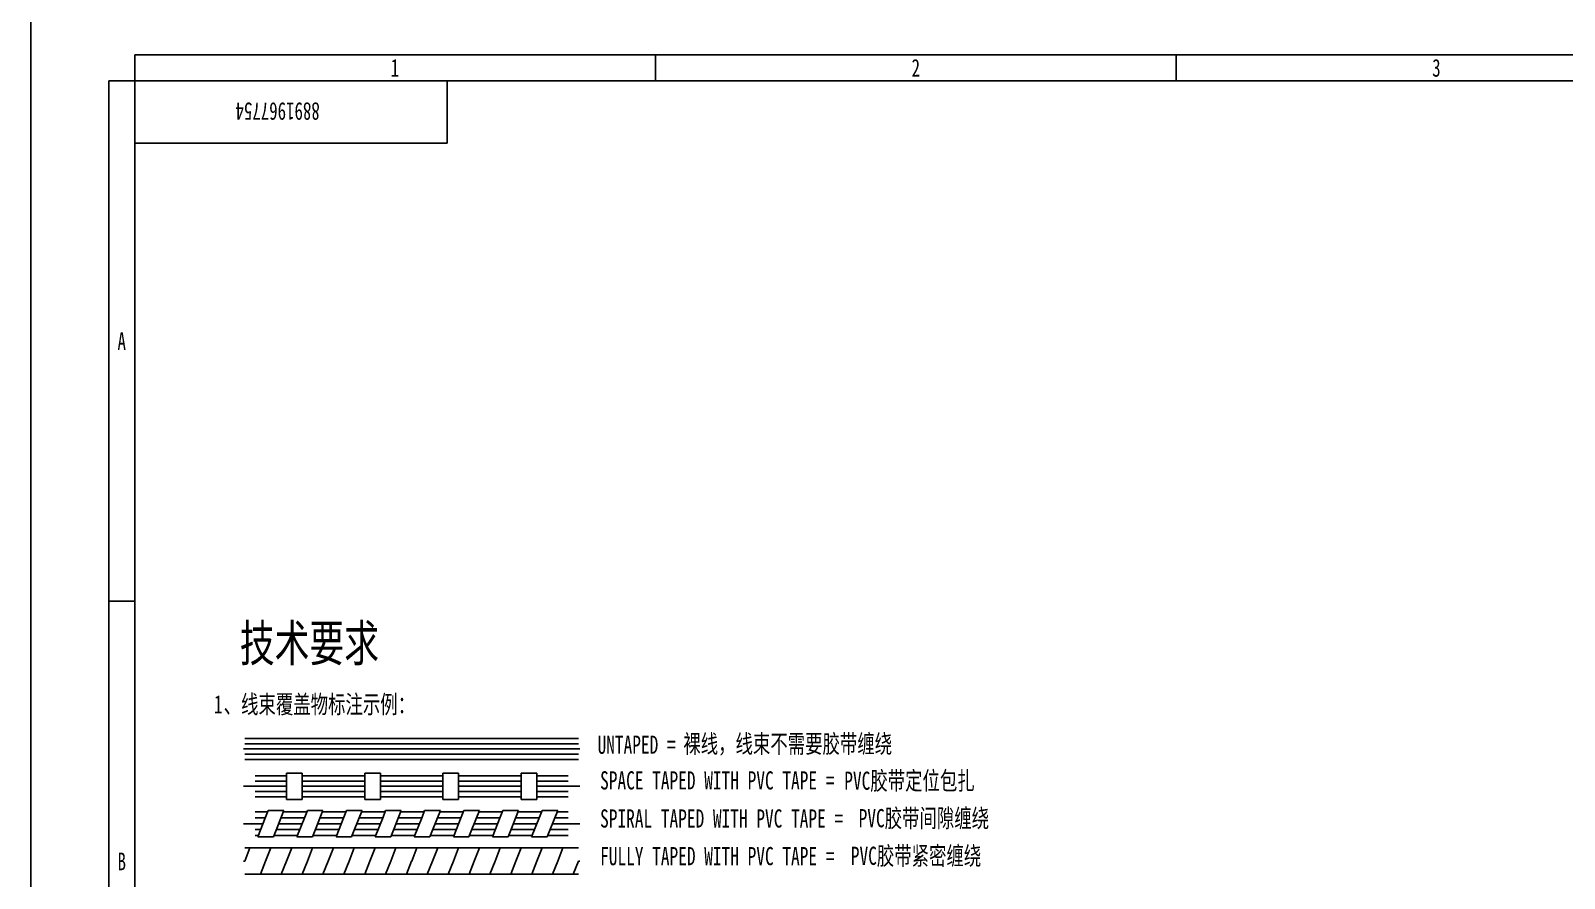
# Model space of a CAD drawing. Header units: inches. Extents: x 47316 to 59086, y 3141 to 11743.
# Drawn here: x 57302.6 to 57597.1, y 8906.1 to 9069 of the extents above; entities that cross this region are included whole.
import ezdxf

# ---------------------------------------------------------------- set-up
doc = ezdxf.new("R2010")
doc.units = ezdxf.units.IN
doc.header["$MEASUREMENT"] = 0
doc.styles.add('MtX_SimSun', font='')
doc.styles.get("Standard").update_dxf_attribs({"font": ''})
doc.styles.add('样式 100', font='SimSun.ttf', dxfattribs={"width": 0.7, "height": 3.5})
doc.styles.get('MtX_SimSun').set_extended_font_data('SimSun')
doc.styles.get('Standard').set_extended_font_data('SimSun')

msp = doc.modelspace()

# ---------------------------------------------------------------- linework, layer by layer
at = {"color": 0, "lineweight": -3}
for p, q in [((57302.57, 9079.31), (57302.57, 8238.31)), ((57322.57, 9059.31), (57322.57, 9064.31)), ((57322.57, 9064.31), (59065.57, 9064.31)), ((57422.57, 9059.31), (57422.57, 9064.31)), ((57522.57, 9059.31), (57522.57, 9064.31)), ((57317.57, 9059.31), (57317.57, 8806.48)), ((57322.57, 9059.31), (57317.57, 9059.31)), ((57322.57, 9059.31), (57322.57, 9047.31)), ((57322.57, 9059.31), (57322.57, 8259.31)), ((57322.57, 9059.31), (59065.57, 9059.31)), ((57382.57, 9059.31), (57382.57, 9047.31)), ((57382.57, 9047.31), (57322.57, 9047.31)), ((57322.57, 8959.31), (57317.57, 8959.31)), ((57343.43, 8930.92), (57343.68, 8930.92)), ((57343.68, 8932.92), (57345.68, 8932.92)), ((57343.68, 8931.92), (57345.68, 8931.92)), ((57343.68, 8930.92), (57345.68, 8930.92)), ((57345.68, 8932.92), (57347.68, 8932.92)), ((57345.68, 8931.92), (57347.68, 8931.92)), ((57345.68, 8930.92), (57347.68, 8930.92)), ((57347.68, 8932.92), (57349.68, 8932.92)), ((57347.68, 8931.92), (57349.68, 8931.92)), ((57347.68, 8930.92), (57349.68, 8930.92)), ((57349.68, 8932.92), (57351.69, 8932.92)), ((57349.68, 8931.92), (57351.69, 8931.92)), ((57349.68, 8930.92), (57351.69, 8930.92)), ((57351.69, 8932.92), (57353.7, 8932.92)), ((57351.69, 8931.92), (57353.7, 8931.92)), ((57351.69, 8930.92), (57353.7, 8930.92)), ((57353.7, 8932.92), (57355.7, 8932.92)), ((57353.7, 8931.92), (57355.7, 8931.92)), ((57353.7, 8930.92), (57355.7, 8930.92)), ((57355.7, 8932.92), (57357.7, 8932.92)), ((57355.7, 8931.92), (57357.7, 8931.92)), ((57355.7, 8930.92), (57357.7, 8930.92)), ((57357.7, 8932.92), (57359.7, 8932.92)), ((57357.7, 8931.92), (57359.7, 8931.92)), ((57357.7, 8930.92), (57359.7, 8930.92)), ((57359.7, 8932.92), (57361.7, 8932.92)), ((57359.7, 8931.92), (57361.7, 8931.92)), ((57359.7, 8930.92), (57361.7, 8930.92)), ((57361.7, 8932.92), (57363.71, 8932.92)), ((57361.7, 8931.92), (57363.71, 8931.92)), ((57361.7, 8930.92), (57363.71, 8930.92)), ((57363.71, 8932.92), (57365.72, 8932.92)), ((57363.71, 8931.92), (57365.72, 8931.92)), ((57363.71, 8930.92), (57365.72, 8930.92)), ((57365.72, 8932.92), (57367.72, 8932.92)), ((57365.72, 8931.92), (57367.72, 8931.92)), ((57365.72, 8930.92), (57367.72, 8930.92)), ((57367.72, 8932.92), (57369.72, 8932.92)), ((57367.72, 8931.92), (57369.72, 8931.92)), ((57367.72, 8930.92), (57369.72, 8930.92)), ((57369.72, 8932.92), (57371.72, 8932.92)), ((57369.72, 8931.92), (57371.72, 8931.92)), ((57369.72, 8930.92), (57371.72, 8930.92)), ((57371.72, 8932.92), (57373.72, 8932.92)), ((57371.72, 8931.92), (57373.72, 8931.92)), ((57371.72, 8930.92), (57373.72, 8930.92)), ((57373.72, 8932.92), (57375.74, 8932.92)), ((57373.72, 8931.92), (57375.74, 8931.92)), ((57373.72, 8930.92), (57375.74, 8930.92)), ((57375.74, 8932.92), (57377.74, 8932.92)), ((57375.74, 8931.92), (57377.74, 8931.92)), ((57375.74, 8930.92), (57377.74, 8930.92)), ((57377.74, 8932.92), (57379.74, 8932.92)), ((57377.74, 8931.92), (57379.74, 8931.92)), ((57377.74, 8930.92), (57379.74, 8930.92)), ((57379.74, 8932.92), (57381.74, 8932.92)), ((57379.74, 8931.92), (57381.74, 8931.92)), ((57379.74, 8930.92), (57381.74, 8930.92)), ((57381.74, 8932.92), (57383.74, 8932.92)), ((57381.74, 8931.92), (57383.74, 8931.92)), ((57381.74, 8930.92), (57383.74, 8930.92)), ((57383.74, 8932.92), (57385.74, 8932.92)), ((57383.74, 8931.92), (57385.74, 8931.92)), ((57383.74, 8930.92), (57385.74, 8930.92)), ((57385.74, 8932.92), (57387.76, 8932.92)), ((57385.74, 8931.92), (57387.76, 8931.92)), ((57385.74, 8930.92), (57387.76, 8930.92)), ((57387.76, 8932.92), (57389.76, 8932.92)), ((57387.76, 8931.92), (57389.76, 8931.92)), ((57387.76, 8930.92), (57389.76, 8930.92)), ((57389.76, 8932.92), (57391.76, 8932.92)), ((57389.76, 8931.92), (57391.76, 8931.92)), ((57389.76, 8930.92), (57391.76, 8930.92)), ((57391.76, 8932.92), (57393.76, 8932.92)), ((57391.76, 8931.92), (57393.76, 8931.92)), ((57391.76, 8930.92), (57393.76, 8930.92)), ((57393.76, 8932.92), (57395.76, 8932.92)), ((57393.76, 8931.92), (57395.76, 8931.92)), ((57393.76, 8930.92), (57395.76, 8930.92)), ((57395.76, 8932.92), (57397.78, 8932.92)), ((57395.76, 8931.92), (57397.78, 8931.92)), ((57395.76, 8930.92), (57397.78, 8930.92)), ((57397.78, 8932.92), (57399.78, 8932.92)), ((57397.78, 8931.92), (57399.78, 8931.92)), ((57397.78, 8930.92), (57399.78, 8930.92)), ((57399.78, 8932.92), (57401.78, 8932.92)), ((57399.78, 8931.92), (57401.78, 8931.92)), ((57399.78, 8930.92), (57401.78, 8930.92)), ((57401.78, 8932.92), (57403.78, 8932.92)), ((57401.78, 8931.92), (57403.78, 8931.92)), ((57401.78, 8930.92), (57403.78, 8930.92)), ((57403.78, 8932.92), (57405.78, 8932.92)), ((57403.78, 8931.92), (57405.78, 8931.92)), ((57403.78, 8930.92), (57405.78, 8930.92)), ((57405.78, 8932.92), (57407.78, 8932.92)), ((57405.78, 8931.92), (57407.78, 8931.92)), ((57405.78, 8930.92), (57407.78, 8930.92)), ((57407.78, 8930.92), (57408.03, 8930.92)), ((57343.68, 8929.92), (57345.68, 8929.92)), ((57343.68, 8928.92), (57345.68, 8928.92)), ((57345.68, 8929.92), (57347.68, 8929.92)), ((57345.68, 8928.92), (57347.68, 8928.92)), ((57347.68, 8929.92), (57349.68, 8929.92)), ((57347.68, 8928.92), (57349.68, 8928.92)), ((57349.68, 8929.92), (57351.69, 8929.92)), ((57349.68, 8928.92), (57351.69, 8928.92)), ((57351.69, 8929.92), (57353.7, 8929.92)), ((57351.69, 8928.92), (57353.7, 8928.92)), ((57353.7, 8929.92), (57355.7, 8929.92)), ((57353.7, 8928.92), (57355.7, 8928.92)), ((57355.7, 8929.92), (57357.7, 8929.92)), ((57355.7, 8928.92), (57357.7, 8928.92)), ((57357.7, 8929.92), (57359.7, 8929.92)), ((57357.7, 8928.92), (57359.7, 8928.92)), ((57359.7, 8929.92), (57361.7, 8929.92)), ((57359.7, 8928.92), (57361.7, 8928.92)), ((57361.7, 8929.92), (57363.71, 8929.92)), ((57361.7, 8928.92), (57363.71, 8928.92)), ((57363.71, 8929.92), (57365.72, 8929.92)), ((57363.71, 8928.92), (57365.72, 8928.92)), ((57365.72, 8929.92), (57367.72, 8929.92)), ((57365.72, 8928.92), (57367.72, 8928.92)), ((57367.72, 8929.92), (57369.72, 8929.92)), ((57367.72, 8928.92), (57369.72, 8928.92)), ((57369.72, 8929.92), (57371.72, 8929.92)), ((57369.72, 8928.92), (57371.72, 8928.92)), ((57371.72, 8929.92), (57373.72, 8929.92)), ((57371.72, 8928.92), (57373.72, 8928.92)), ((57373.72, 8929.92), (57375.74, 8929.92)), ((57373.72, 8928.92), (57375.74, 8928.92)), ((57375.74, 8929.92), (57377.74, 8929.92)), ((57375.74, 8928.92), (57377.74, 8928.92)), ((57377.74, 8929.92), (57379.74, 8929.92)), ((57377.74, 8928.92), (57379.74, 8928.92)), ((57379.74, 8929.92), (57381.74, 8929.92)), ((57379.74, 8928.92), (57381.74, 8928.92)), ((57381.74, 8929.92), (57383.74, 8929.92)), ((57381.74, 8928.92), (57383.74, 8928.92)), ((57383.74, 8929.92), (57385.74, 8929.92)), ((57383.74, 8928.92), (57385.74, 8928.92)), ((57385.74, 8929.92), (57387.76, 8929.92)), ((57385.74, 8928.92), (57387.76, 8928.92)), ((57387.76, 8929.92), (57389.76, 8929.92)), ((57387.76, 8928.92), (57389.76, 8928.92)), ((57389.76, 8929.92), (57391.76, 8929.92)), ((57389.76, 8928.92), (57391.76, 8928.92)), ((57391.76, 8929.92), (57393.76, 8929.92)), ((57391.76, 8928.92), (57393.76, 8928.92)), ((57393.76, 8929.92), (57395.76, 8929.92)), ((57393.76, 8928.92), (57395.76, 8928.92)), ((57395.76, 8929.92), (57397.78, 8929.92)), ((57395.76, 8928.92), (57397.78, 8928.92)), ((57397.78, 8929.92), (57399.78, 8929.92)), ((57397.78, 8928.92), (57399.78, 8928.92)), ((57399.78, 8929.92), (57401.78, 8929.92)), ((57399.78, 8928.92), (57401.78, 8928.92)), ((57401.78, 8929.92), (57403.78, 8929.92)), ((57401.78, 8928.92), (57403.78, 8928.92)), ((57403.78, 8929.92), (57405.78, 8929.92)), ((57403.78, 8928.92), (57405.78, 8928.92)), ((57405.78, 8929.92), (57407.78, 8929.92)), ((57405.78, 8928.92), (57407.78, 8928.92)), ((57345.68, 8925.75), (57347.7, 8925.75)), ((57345.68, 8924.75), (57347.7, 8924.75)), ((57347.7, 8925.75), (57349.7, 8925.75)), ((57347.7, 8924.75), (57349.7, 8924.75)), ((57349.7, 8925.75), (57351.7, 8925.75)), ((57349.7, 8924.75), (57351.7, 8924.75)), ((57353.19, 8926.25), (57351.7, 8926.25)), ((57351.7, 8926.25), (57351.7, 8921.24)), ((57354.7, 8926.25), (57353.19, 8926.25)), ((57354.7, 8921.24), (57354.7, 8926.25)), ((57354.7, 8925.75), (57356.7, 8925.75)), ((57354.7, 8924.75), (57356.7, 8924.75)), ((57356.7, 8925.75), (57358.7, 8925.75)), ((57356.7, 8924.75), (57358.7, 8924.75)), ((57358.7, 8925.75), (57360.7, 8925.75)), ((57358.7, 8924.75), (57360.7, 8924.75)), ((57360.7, 8925.75), (57362.72, 8925.75)), ((57360.7, 8924.75), (57362.72, 8924.75)), ((57362.72, 8925.75), (57364.72, 8925.75)), ((57362.72, 8924.75), (57364.72, 8924.75)), ((57364.72, 8925.75), (57366.72, 8925.75)), ((57364.72, 8924.75), (57366.72, 8924.75)), ((57368.23, 8926.25), (57366.72, 8926.25)), ((57366.72, 8926.25), (57366.72, 8921.24)), ((57369.72, 8926.25), (57368.23, 8926.25)), ((57369.72, 8921.24), (57369.72, 8926.25)), ((57369.72, 8925.75), (57371.72, 8925.75)), ((57369.72, 8924.75), (57371.72, 8924.75)), ((57371.72, 8925.75), (57373.72, 8925.75)), ((57371.72, 8924.75), (57373.72, 8924.75)), ((57373.72, 8925.75), (57375.74, 8925.75)), ((57373.72, 8924.75), (57375.74, 8924.75)), ((57375.74, 8925.75), (57377.74, 8925.75)), ((57375.74, 8924.75), (57377.74, 8924.75)), ((57377.74, 8925.75), (57379.74, 8925.75)), ((57377.74, 8924.75), (57379.74, 8924.75)), ((57379.74, 8925.75), (57381.74, 8925.75)), ((57379.74, 8924.75), (57381.74, 8924.75)), ((57383.25, 8926.25), (57381.74, 8926.25)), ((57381.74, 8926.25), (57381.74, 8921.24)), ((57384.74, 8926.25), (57383.25, 8926.25)), ((57384.74, 8921.24), (57384.74, 8926.25)), ((57384.74, 8925.75), (57386.74, 8925.75)), ((57384.74, 8924.75), (57386.74, 8924.75)), ((57386.74, 8925.75), (57388.75, 8925.75)), ((57386.74, 8924.75), (57388.75, 8924.75)), ((57388.75, 8925.75), (57390.76, 8925.75)), ((57388.75, 8924.75), (57390.76, 8924.75)), ((57390.76, 8925.75), (57392.76, 8925.75)), ((57390.76, 8924.75), (57392.76, 8924.75)), ((57392.76, 8925.75), (57394.76, 8925.75)), ((57392.76, 8924.75), (57394.76, 8924.75)), ((57394.76, 8925.75), (57396.76, 8925.75)), ((57394.76, 8924.75), (57396.76, 8924.75)), ((57398.27, 8926.25), (57396.76, 8926.25)), ((57396.76, 8926.25), (57396.76, 8921.24)), ((57399.77, 8926.25), (57398.27, 8926.25)), ((57399.77, 8921.24), (57399.77, 8926.25)), ((57399.77, 8925.75), (57401.77, 8925.75)), ((57399.77, 8924.75), (57401.77, 8924.75)), ((57401.77, 8925.75), (57403.78, 8925.75)), ((57401.77, 8924.75), (57403.78, 8924.75)), ((57403.78, 8925.75), (57405.78, 8925.75)), ((57403.78, 8924.75), (57405.78, 8924.75)), ((57343.43, 8923.75), (57345.68, 8923.75)), ((57345.68, 8923.75), (57347.7, 8923.75)), ((57345.68, 8922.74), (57347.7, 8922.74)), ((57345.68, 8921.74), (57347.7, 8921.74)), ((57347.7, 8923.75), (57349.7, 8923.75)), ((57347.7, 8922.74), (57349.7, 8922.74)), ((57347.7, 8921.74), (57349.7, 8921.74)), ((57349.7, 8923.75), (57351.7, 8923.75)), ((57349.7, 8922.74), (57351.7, 8922.74)), ((57349.7, 8921.74), (57351.7, 8921.74)), ((57351.7, 8921.24), (57353.19, 8921.24)), ((57353.19, 8921.24), (57354.7, 8921.24)), ((57354.7, 8923.75), (57356.7, 8923.75)), ((57354.7, 8922.74), (57356.7, 8922.74)), ((57354.7, 8921.74), (57356.7, 8921.74)), ((57356.7, 8923.75), (57358.7, 8923.75)), ((57356.7, 8922.74), (57358.7, 8922.74)), ((57356.7, 8921.74), (57358.7, 8921.74)), ((57358.7, 8923.75), (57360.7, 8923.75)), ((57358.7, 8922.74), (57360.7, 8922.74)), ((57358.7, 8921.74), (57360.7, 8921.74)), ((57360.7, 8923.75), (57362.72, 8923.75)), ((57360.7, 8922.74), (57362.72, 8922.74)), ((57360.7, 8921.74), (57362.72, 8921.74)), ((57362.72, 8923.75), (57364.72, 8923.75)), ((57362.72, 8922.74), (57364.72, 8922.74)), ((57362.72, 8921.74), (57364.72, 8921.74)), ((57364.72, 8923.75), (57366.72, 8923.75)), ((57364.72, 8922.74), (57366.72, 8922.74)), ((57364.72, 8921.74), (57366.72, 8921.74)), ((57366.72, 8921.24), (57368.23, 8921.24)), ((57368.23, 8921.24), (57369.72, 8921.24)), ((57369.72, 8923.75), (57371.72, 8923.75)), ((57369.72, 8922.74), (57371.72, 8922.74)), ((57369.72, 8921.74), (57371.72, 8921.74)), ((57371.72, 8923.75), (57373.72, 8923.75)), ((57371.72, 8922.74), (57373.72, 8922.74)), ((57371.72, 8921.74), (57373.72, 8921.74)), ((57373.72, 8923.75), (57375.74, 8923.75)), ((57373.72, 8922.74), (57375.74, 8922.74)), ((57373.72, 8921.74), (57375.74, 8921.74)), ((57375.74, 8923.75), (57377.74, 8923.75)), ((57375.74, 8922.74), (57377.74, 8922.74)), ((57375.74, 8921.74), (57377.74, 8921.74)), ((57377.74, 8923.75), (57379.74, 8923.75)), ((57377.74, 8922.74), (57379.74, 8922.74)), ((57377.74, 8921.74), (57379.74, 8921.74)), ((57379.74, 8923.75), (57381.74, 8923.75)), ((57379.74, 8922.74), (57381.74, 8922.74)), ((57379.74, 8921.74), (57381.74, 8921.74)), ((57381.74, 8921.24), (57383.25, 8921.24)), ((57383.25, 8921.24), (57384.74, 8921.24)), ((57384.74, 8923.75), (57386.74, 8923.75)), ((57384.74, 8922.74), (57386.74, 8922.74)), ((57384.74, 8921.74), (57386.74, 8921.74)), ((57386.74, 8923.75), (57388.75, 8923.75)), ((57386.74, 8922.74), (57388.75, 8922.74)), ((57386.74, 8921.74), (57388.75, 8921.74)), ((57388.75, 8923.75), (57390.76, 8923.75)), ((57388.75, 8922.74), (57390.76, 8922.74)), ((57388.75, 8921.74), (57390.76, 8921.74)), ((57390.76, 8923.75), (57392.76, 8923.75)), ((57390.76, 8922.74), (57392.76, 8922.74)), ((57390.76, 8921.74), (57392.76, 8921.74)), ((57392.76, 8923.75), (57394.76, 8923.75)), ((57392.76, 8922.74), (57394.76, 8922.74)), ((57392.76, 8921.74), (57394.76, 8921.74)), ((57394.76, 8923.75), (57396.76, 8923.75)), ((57394.76, 8922.74), (57396.76, 8922.74)), ((57394.76, 8921.74), (57396.76, 8921.74)), ((57396.76, 8921.24), (57398.27, 8921.24)), ((57398.27, 8921.24), (57399.77, 8921.24)), ((57399.77, 8923.75), (57401.77, 8923.75)), ((57399.77, 8922.74), (57401.77, 8922.74)), ((57399.77, 8921.74), (57401.77, 8921.74)), ((57401.77, 8923.75), (57403.78, 8923.75)), ((57401.77, 8922.74), (57403.78, 8922.74)), ((57401.77, 8921.74), (57403.78, 8921.74)), ((57403.78, 8923.75), (57405.78, 8923.75)), ((57403.78, 8922.74), (57405.78, 8922.74)), ((57403.78, 8921.74), (57405.78, 8921.74)), ((57405.78, 8923.75), (57408.03, 8923.75)), ((57345.68, 8918.83), (57347.68, 8918.83)), ((57347.68, 8917.83), (57348.19, 8919.08)), ((57347.68, 8918.83), (57348.09, 8918.83)), ((57348.19, 8919.08), (57349.7, 8919.08)), ((57349.7, 8919.08), (57351.19, 8919.08)), ((57351.19, 8919.08), (57349.7, 8915.32)), ((57351.09, 8918.83), (57351.7, 8918.83)), ((57351.7, 8918.83), (57353.19, 8918.83)), ((57353.19, 8918.83), (57355.21, 8918.83)), ((57355.21, 8917.83), (57355.7, 8919.08)), ((57355.21, 8918.83), (57355.6, 8918.83)), ((57355.7, 8919.08), (57357.21, 8919.08)), ((57357.21, 8919.08), (57358.7, 8919.08)), ((57358.7, 8919.08), (57357.21, 8915.32)), ((57358.6, 8918.83), (57359.21, 8918.83)), ((57359.21, 8918.83), (57360.7, 8918.83)), ((57360.7, 8918.83), (57362.72, 8918.83)), ((57362.72, 8917.83), (57363.21, 8919.08)), ((57362.72, 8918.83), (57363.11, 8918.83)), ((57363.21, 8919.08), (57364.72, 8919.08)), ((57364.72, 8919.08), (57366.21, 8919.08)), ((57366.21, 8919.08), (57364.72, 8915.32)), ((57366.11, 8918.83), (57366.72, 8918.83)), ((57366.72, 8918.83), (57368.21, 8918.83)), ((57368.23, 8918.83), (57370.23, 8918.83)), ((57370.23, 8917.83), (57370.72, 8919.08)), ((57370.23, 8918.83), (57370.62, 8918.83)), ((57370.72, 8919.08), (57372.23, 8919.08)), ((57372.23, 8919.08), (57373.72, 8919.08)), ((57373.72, 8919.08), (57372.23, 8915.32)), ((57373.63, 8918.83), (57374.23, 8918.83)), ((57374.23, 8918.83), (57375.74, 8918.83)), ((57375.74, 8918.83), (57377.74, 8918.83)), ((57377.74, 8917.83), (57378.23, 8919.08)), ((57377.74, 8918.83), (57378.13, 8918.83)), ((57378.23, 8919.08), (57379.74, 8919.08)), ((57379.74, 8919.08), (57381.24, 8919.08)), ((57381.24, 8919.08), (57379.74, 8915.32)), ((57381.14, 8918.83), (57381.74, 8918.83)), ((57381.74, 8918.83), (57383.25, 8918.83)), ((57383.25, 8918.83), (57385.25, 8918.83)), ((57385.25, 8917.83), (57385.74, 8919.08)), ((57385.25, 8918.83), (57385.65, 8918.83)), ((57385.74, 8919.08), (57387.25, 8919.08)), ((57387.25, 8919.08), (57388.76, 8919.08)), ((57388.76, 8919.08), (57387.25, 8915.32)), ((57388.65, 8918.83), (57389.25, 8918.83)), ((57389.25, 8918.83), (57390.76, 8918.83)), ((57390.76, 8918.83), (57392.76, 8918.83)), ((57392.76, 8917.83), (57393.25, 8919.08)), ((57392.76, 8918.83), (57393.16, 8918.83)), ((57393.25, 8919.08), (57394.76, 8919.08)), ((57394.76, 8919.08), (57396.27, 8919.08)), ((57396.27, 8919.08), (57394.76, 8915.32)), ((57396.16, 8918.83), (57396.76, 8918.83)), ((57396.76, 8918.83), (57398.27, 8918.83)), ((57398.27, 8918.83), (57400.27, 8918.83)), ((57400.27, 8917.83), (57400.77, 8919.08)), ((57400.27, 8918.83), (57400.67, 8918.83)), ((57400.77, 8919.08), (57402.27, 8919.08)), ((57402.27, 8919.08), (57403.78, 8919.08)), ((57403.78, 8919.08), (57402.27, 8915.32)), ((57403.68, 8918.83), (57404.27, 8918.83)), ((57404.27, 8918.83), (57405.78, 8918.83)), ((57343.43, 8916.57), (57345.68, 8916.57)), ((57347.63, 8917.72), (57345.68, 8917.72)), ((57345.68, 8916.57), (57347.19, 8916.57)), ((57346.73, 8915.42), (57345.68, 8915.42)), ((57347.68, 8917.83), (57346.19, 8914.07)), ((57349.75, 8915.42), (57351.7, 8915.42)), ((57351.7, 8916.57), (57350.19, 8916.57)), ((57350.65, 8917.72), (57351.7, 8917.72)), ((57351.7, 8917.72), (57353.19, 8917.72)), ((57351.7, 8916.57), (57353.19, 8916.57)), ((57351.7, 8915.42), (57353.19, 8915.42)), ((57355.14, 8917.72), (57353.19, 8917.72)), ((57353.19, 8916.57), (57354.7, 8916.57)), ((57354.24, 8915.42), (57353.19, 8915.42)), ((57355.21, 8917.83), (57353.7, 8914.07)), ((57357.26, 8915.42), (57359.21, 8915.42)), ((57359.21, 8916.57), (57357.7, 8916.57)), ((57358.16, 8917.72), (57359.21, 8917.72)), ((57359.21, 8917.72), (57360.7, 8917.72)), ((57359.21, 8916.57), (57360.7, 8916.57)), ((57359.21, 8915.42), (57360.7, 8915.42)), ((57362.67, 8917.72), (57360.7, 8917.72)), ((57360.7, 8916.57), (57362.21, 8916.57)), ((57361.77, 8915.42), (57360.7, 8915.42)), ((57362.72, 8917.83), (57361.21, 8914.07)), ((57364.77, 8915.42), (57366.72, 8915.42)), ((57366.72, 8916.57), (57365.21, 8916.57)), ((57365.67, 8917.72), (57366.72, 8917.72)), ((57366.72, 8917.72), (57368.21, 8917.72)), ((57366.72, 8916.57), (57368.21, 8916.57)), ((57366.72, 8915.42), (57368.21, 8915.42)), ((57368.21, 8916.57), (57368.23, 8916.57)), ((57370.18, 8917.72), (57368.23, 8917.72)), ((57368.23, 8916.57), (57369.72, 8916.57)), ((57369.28, 8915.42), (57368.23, 8915.42)), ((57370.23, 8917.83), (57368.72, 8914.07)), ((57372.28, 8915.42), (57374.23, 8915.42)), ((57374.23, 8916.57), (57372.72, 8916.57)), ((57373.18, 8917.72), (57374.23, 8917.72)), ((57374.23, 8917.72), (57375.74, 8917.72)), ((57374.23, 8916.57), (57375.74, 8916.57)), ((57374.23, 8915.42), (57375.74, 8915.42)), ((57377.69, 8917.72), (57375.74, 8917.72)), ((57375.74, 8916.57), (57377.23, 8916.57)), ((57376.79, 8915.42), (57375.74, 8915.42)), ((57377.74, 8917.83), (57376.23, 8914.07)), ((57379.79, 8915.42), (57381.74, 8915.42)), ((57381.74, 8916.57), (57380.23, 8916.57)), ((57380.69, 8917.72), (57381.74, 8917.72)), ((57381.74, 8917.72), (57383.25, 8917.72)), ((57381.74, 8916.57), (57383.25, 8916.57)), ((57381.74, 8915.42), (57383.25, 8915.42)), ((57385.2, 8917.72), (57383.25, 8917.72)), ((57383.25, 8916.57), (57384.74, 8916.57)), ((57384.3, 8915.42), (57383.25, 8915.42)), ((57385.25, 8917.83), (57383.74, 8914.07)), ((57387.3, 8915.42), (57389.25, 8915.42)), ((57389.25, 8916.57), (57387.75, 8916.57)), ((57388.2, 8917.72), (57389.25, 8917.72)), ((57389.25, 8917.72), (57390.76, 8917.72)), ((57389.25, 8916.57), (57390.76, 8916.57)), ((57389.25, 8915.42), (57390.76, 8915.42)), ((57392.71, 8917.72), (57390.76, 8917.72)), ((57390.76, 8916.57), (57392.25, 8916.57)), ((57391.81, 8915.42), (57390.76, 8915.42)), ((57392.76, 8917.83), (57391.25, 8914.07)), ((57394.81, 8915.42), (57396.76, 8915.42)), ((57396.76, 8916.57), (57395.27, 8916.57)), ((57395.71, 8917.72), (57396.76, 8917.72)), ((57396.76, 8917.72), (57398.27, 8917.72)), ((57396.76, 8916.57), (57398.27, 8916.57)), ((57396.76, 8915.42), (57398.27, 8915.42)), ((57400.22, 8917.72), (57398.27, 8917.72)), ((57398.27, 8916.57), (57399.77, 8916.57)), ((57399.32, 8915.42), (57398.27, 8915.42)), ((57400.27, 8917.83), (57398.76, 8914.07)), ((57402.32, 8915.42), (57404.27, 8915.42)), ((57404.27, 8916.57), (57402.78, 8916.57)), ((57403.22, 8917.72), (57404.27, 8917.72)), ((57404.27, 8917.72), (57405.78, 8917.72)), ((57404.27, 8916.57), (57405.78, 8916.57)), ((57404.27, 8915.42), (57405.78, 8915.42)), ((57405.78, 8916.57), (57408.03, 8916.57)), ((57345.68, 8914.32), (57346.29, 8914.32)), ((57346.19, 8914.07), (57347.68, 8914.07)), ((57347.68, 8914.07), (57349.19, 8914.07)), ((57349.19, 8914.07), (57349.7, 8915.32)), ((57349.29, 8914.32), (57349.7, 8914.32)), ((57351.7, 8914.32), (57349.7, 8914.32)), ((57351.7, 8914.32), (57353.19, 8914.32)), ((57353.19, 8914.32), (57353.8, 8914.32)), ((57353.7, 8914.07), (57355.21, 8914.07)), ((57355.21, 8914.07), (57356.7, 8914.07)), ((57356.7, 8914.07), (57357.21, 8915.32)), ((57356.8, 8914.32), (57357.21, 8914.32)), ((57359.21, 8914.32), (57357.21, 8914.32)), ((57359.21, 8914.32), (57360.7, 8914.32)), ((57360.7, 8914.32), (57361.31, 8914.32)), ((57361.21, 8914.07), (57362.72, 8914.07)), ((57362.72, 8914.07), (57364.21, 8914.07)), ((57364.21, 8914.07), (57364.72, 8915.32)), ((57364.31, 8914.32), (57364.72, 8914.32)), ((57366.72, 8914.32), (57364.72, 8914.32)), ((57366.72, 8914.32), (57368.21, 8914.32)), ((57368.23, 8914.32), (57368.82, 8914.32)), ((57368.72, 8914.07), (57370.23, 8914.07)), ((57370.23, 8914.07), (57371.72, 8914.07)), ((57371.72, 8914.07), (57372.23, 8915.32)), ((57371.82, 8914.32), (57372.23, 8914.32)), ((57374.23, 8914.32), (57372.23, 8914.32)), ((57374.23, 8914.32), (57375.74, 8914.32)), ((57375.74, 8914.32), (57376.33, 8914.32)), ((57376.23, 8914.07), (57377.74, 8914.07)), ((57377.74, 8914.07), (57379.23, 8914.07)), ((57379.23, 8914.07), (57379.74, 8915.32)), ((57379.33, 8914.32), (57379.74, 8914.32)), ((57381.74, 8914.32), (57379.74, 8914.32)), ((57381.74, 8914.32), (57383.25, 8914.32)), ((57383.25, 8914.32), (57383.84, 8914.32)), ((57383.74, 8914.07), (57385.25, 8914.07)), ((57385.25, 8914.07), (57386.74, 8914.07)), ((57386.74, 8914.07), (57387.25, 8915.32)), ((57386.84, 8914.32), (57387.25, 8914.32)), ((57389.25, 8914.32), (57387.25, 8914.32)), ((57389.25, 8914.32), (57390.76, 8914.32)), ((57390.76, 8914.32), (57391.35, 8914.32)), ((57391.25, 8914.07), (57392.76, 8914.07)), ((57392.76, 8914.07), (57394.26, 8914.07)), ((57394.26, 8914.07), (57394.76, 8915.32)), ((57394.37, 8914.32), (57394.76, 8914.32)), ((57396.76, 8914.32), (57394.76, 8914.32)), ((57396.76, 8914.32), (57398.27, 8914.32)), ((57398.27, 8914.32), (57398.86, 8914.32)), ((57398.76, 8914.07), (57400.27, 8914.07)), ((57400.27, 8914.07), (57401.78, 8914.07)), ((57401.78, 8914.07), (57402.27, 8915.32)), ((57401.88, 8914.32), (57402.27, 8914.32)), ((57404.27, 8914.32), (57402.27, 8914.32)), ((57404.27, 8914.32), (57405.78, 8914.32)), ((57343.68, 8909.39), (57344.68, 8911.9)), ((57343.68, 8911.9), (57345.68, 8911.9)), ((57345.68, 8911.9), (57347.68, 8911.9)), ((57347.68, 8909.39), (57348.68, 8911.9)), ((57347.68, 8911.9), (57349.68, 8911.9)), ((57349.68, 8911.9), (57351.69, 8911.9)), ((57351.69, 8909.39), (57352.69, 8911.9)), ((57351.69, 8911.9), (57353.7, 8911.9)), ((57353.7, 8911.9), (57355.7, 8911.9)), ((57355.7, 8909.39), (57356.7, 8911.9)), ((57355.7, 8911.9), (57357.7, 8911.9)), ((57357.7, 8911.9), (57359.7, 8911.9)), ((57359.7, 8909.39), (57360.7, 8911.9)), ((57359.7, 8911.9), (57361.7, 8911.9)), ((57361.7, 8911.9), (57363.71, 8911.9)), ((57363.71, 8909.39), (57364.72, 8911.9)), ((57363.71, 8911.9), (57365.72, 8911.9)), ((57365.72, 8911.9), (57367.72, 8911.9)), ((57367.72, 8909.39), (57368.72, 8911.9)), ((57367.72, 8911.9), (57369.72, 8911.9)), ((57369.72, 8911.9), (57371.72, 8911.9)), ((57371.72, 8909.39), (57372.72, 8911.9)), ((57371.72, 8911.9), (57373.72, 8911.9)), ((57373.72, 8911.9), (57375.73, 8911.9)), ((57375.74, 8909.39), (57376.74, 8911.9)), ((57375.74, 8911.9), (57377.74, 8911.9)), ((57377.74, 8911.9), (57379.74, 8911.9)), ((57379.74, 8909.39), (57380.74, 8911.9)), ((57379.74, 8911.9), (57381.74, 8911.9)), ((57381.74, 8911.9), (57383.74, 8911.9)), ((57383.74, 8909.39), (57384.74, 8911.9)), ((57383.74, 8911.9), (57385.74, 8911.9)), ((57385.74, 8911.9), (57387.76, 8911.9)), ((57387.76, 8909.39), (57388.76, 8911.9)), ((57387.76, 8911.9), (57389.76, 8911.9)), ((57389.76, 8911.9), (57391.76, 8911.9)), ((57391.76, 8909.39), (57392.76, 8911.9)), ((57391.76, 8911.9), (57393.76, 8911.9)), ((57393.76, 8911.9), (57395.76, 8911.9)), ((57395.76, 8909.39), (57396.76, 8911.9)), ((57395.76, 8911.9), (57397.78, 8911.9)), ((57397.78, 8911.9), (57399.78, 8911.9)), ((57399.78, 8909.39), (57400.78, 8911.9)), ((57399.78, 8911.9), (57401.78, 8911.9)), ((57401.78, 8911.9), (57403.78, 8911.9)), ((57403.78, 8909.39), (57404.78, 8911.9)), ((57403.78, 8911.9), (57405.78, 8911.9)), ((57405.78, 8911.9), (57407.78, 8911.9)), ((57343.43, 8909.39), (57343.68, 8909.39)), ((57345.68, 8906.9), (57343.68, 8906.9)), ((57347.68, 8906.9), (57345.68, 8906.9)), ((57347.68, 8909.39), (57346.68, 8906.9)), ((57349.68, 8906.9), (57347.68, 8906.9)), ((57351.69, 8906.9), (57349.68, 8906.9)), ((57351.69, 8909.39), (57350.69, 8906.9)), ((57353.7, 8906.9), (57351.69, 8906.9)), ((57355.7, 8906.9), (57353.7, 8906.9)), ((57355.7, 8909.39), (57354.7, 8906.9)), ((57357.7, 8906.9), (57355.7, 8906.9)), ((57359.7, 8906.9), (57357.7, 8906.9)), ((57359.7, 8909.39), (57358.7, 8906.9)), ((57361.7, 8906.9), (57359.7, 8906.9)), ((57363.71, 8906.9), (57361.7, 8906.9)), ((57363.71, 8909.39), (57362.71, 8906.9)), ((57365.72, 8906.9), (57363.71, 8906.9)), ((57367.72, 8906.9), (57365.72, 8906.9)), ((57367.72, 8909.39), (57366.72, 8906.9)), ((57369.72, 8906.9), (57367.72, 8906.9)), ((57371.72, 8906.9), (57369.72, 8906.9)), ((57371.72, 8909.39), (57370.72, 8906.9)), ((57373.72, 8906.9), (57371.72, 8906.9)), ((57375.73, 8906.9), (57373.72, 8906.9)), ((57375.73, 8909.39), (57374.72, 8906.9)), ((57377.74, 8906.9), (57375.74, 8906.9)), ((57379.74, 8906.9), (57377.74, 8906.9)), ((57379.74, 8909.39), (57378.74, 8906.9)), ((57381.74, 8906.9), (57379.74, 8906.9)), ((57383.74, 8906.9), (57381.74, 8906.9)), ((57383.74, 8909.39), (57382.74, 8906.9)), ((57385.74, 8906.9), (57383.74, 8906.9)), ((57387.76, 8906.9), (57385.74, 8906.9)), ((57387.76, 8909.39), (57386.76, 8906.9)), ((57389.76, 8906.9), (57387.76, 8906.9)), ((57391.76, 8906.9), (57389.76, 8906.9)), ((57391.76, 8909.39), (57390.76, 8906.9)), ((57393.76, 8906.9), (57391.76, 8906.9)), ((57395.76, 8906.9), (57393.76, 8906.9)), ((57395.76, 8909.39), (57394.76, 8906.9)), ((57397.78, 8906.9), (57395.76, 8906.9)), ((57399.78, 8906.9), (57397.78, 8906.9)), ((57399.78, 8909.39), (57398.78, 8906.9)), ((57401.78, 8906.9), (57399.78, 8906.9)), ((57403.78, 8906.9), (57401.78, 8906.9)), ((57403.78, 8909.39), (57402.78, 8906.9)), ((57405.78, 8906.9), (57403.78, 8906.9)), ((57407.78, 8906.9), (57405.78, 8906.9)), ((57407.78, 8909.39), (57406.78, 8906.9)), ((57407.78, 8909.39), (57408.03, 8909.39))]:
    msp.add_line(p, q, dxfattribs=at)

# ---------------------------------------------------------------- texts
at = {"color": 0, "lineweight": -3, "width": 0.7}
for s, height, style, p in [('1', 3.4, 'MtX_SimSun', (57371.7, 9060.11)), ('2', 3.4, 'MtX_SimSun', (57471.74, 9060.11)), ('3', 3.4, 'MtX_SimSun', (57571.72, 9060.11)), ('A', 3.4, 'MtX_SimSun', (57319.24, 9007.61)), ('UNTAPED = ', 3.5, '样式 100', (57411.43, 8930)), ('裸线，线束不需要胶带缠绕', 3.5, '样式 100', (57427.9, 8930.17)), ('PVC胶带定位包扎', 3.5, '样式 100', (57458.81, 8923.08)), ('SPACE TAPED WITH PVC TAPE = ', 3.5, '样式 100', (57411.92, 8923.14)), ('SPIRAL TAPED WITH PVC TAPE = ', 3.5, '样式 100', (57411.92, 8915.82)), ('PVC胶带间隙缠绕', 3.5, '样式 100', (57461.57, 8915.88)), ('PVC胶带紧密缠绕', 3.5, '样式 100', (57460.07, 8908.65)), ('B', 3.4, 'MtX_SimSun', (57319.25, 8907.61)), ('FULLY TAPED WITH PVC TAPE = ', 3.5, '样式 100', (57411.92, 8908.59))]:
    msp.add_text(s, height=height, dxfattribs=dict(at, style=style)).set_placement(p)
msp.add_text('8891967754', height=3.4, rotation=180, dxfattribs=at).set_placement((57358.09, 9055.13))
for s, height, p in [('技术要求', 7, (57342.73, 8947.76)), ('1', 3.5, (57337.76, 8937.76)), ('、线束覆盖物标注示例：', 3.5, (57339.63, 8937.76))]:
    msp.add_text(s, height=height, dxfattribs=at).set_placement(p)

doc.saveas('drawing.dxf')
